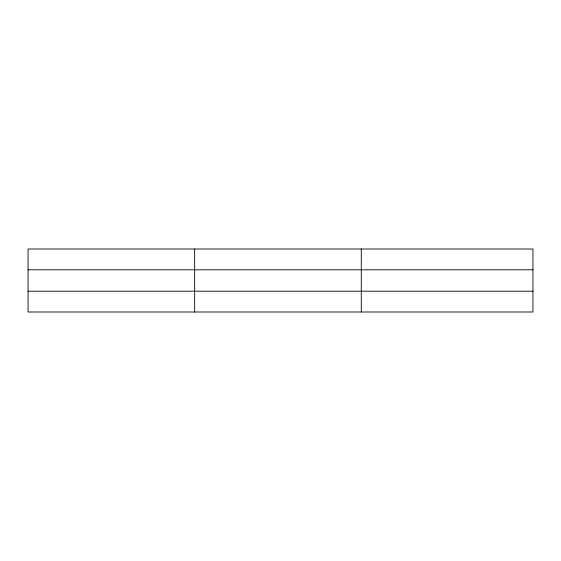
<?xml version="1.0" encoding="UTF-8"?>
<svg xmlns="http://www.w3.org/2000/svg" width="561" height="561" viewBox="0 0 561 561"><rect width="100%" height="100%" fill="white"/><g stroke="black" fill="none" stroke-linecap="round" stroke-linejoin="round"><path stroke-width="0.84" d="M194.667 249.007L194.667 311.993M361.284 249.007L361.284 311.993M532.95 269.792L532.95 249.007L28.05 249.007L28.05 311.993L532.95 311.993L532.95 269.792L28.05 269.792M28.05 291.208L532.95 291.208"/></g></svg>
